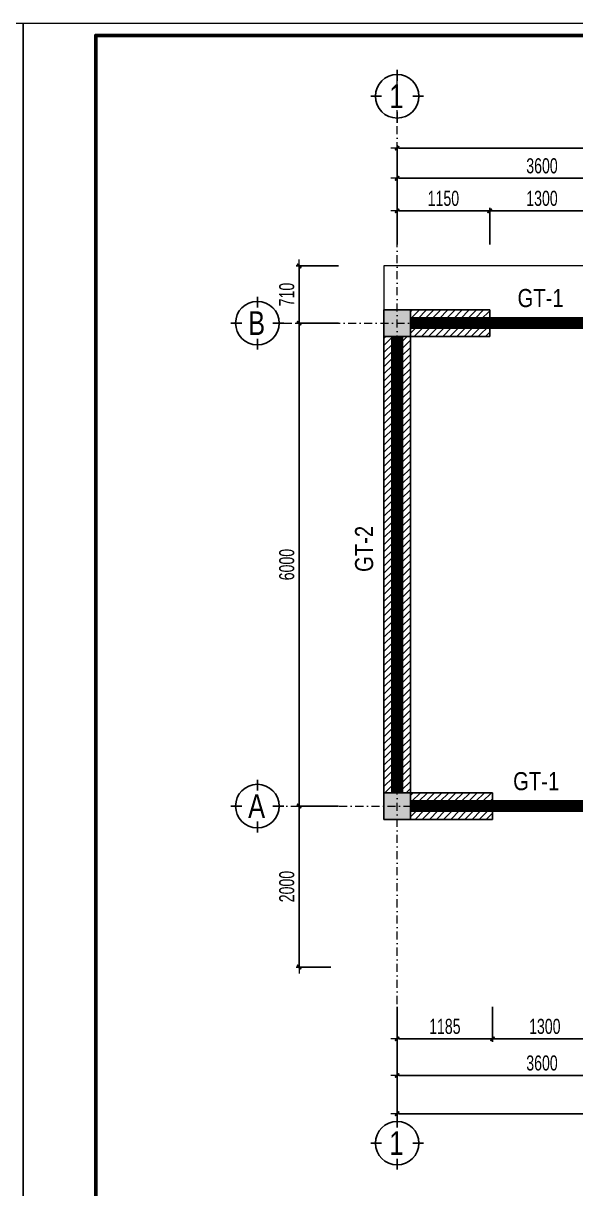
# Model space of a CAD drawing. Header units: millimetres. Extents: x -178395 to 493851, y -561170 to -280028.
# Drawn here: x 271251 to 278115, y -465143 to -450665 of the extents above; entities that cross this region are included whole.
import ezdxf
from ezdxf.enums import TextEntityAlignment as Align

# ---------------------------------------------------------------- set-up
doc = ezdxf.new("R2010")
doc.units = ezdxf.units.MM
doc.header["$MEASUREMENT"] = 0
doc.header["$PDMODE"] = 32
doc.linetypes.add('DASHDOT', pattern=[1, 0.5, -0.25, 0, -0.25])
doc.layers.get('Defpoints').update_dxf_attribs({"color": 1})
for name, color, linetype, lineweight in [('Dim', 252, 'Continuous', 13), ('hatch1', 136, 'Continuous', 9), ('Khungten_LCDI', 7, 'Continuous', 5), ('LC Dim', 8, 'Continuous', 18), ('LC Hatch', 252, 'Continuous', 9), ('LC ISO', 153, 'Continuous', 13), ('LC Net dam 1', 30, 'Continuous', 30), ('LC Net thay', 63, 'Continuous', 25), ('LC Net truc', 79, 'DASHDOT', 13), ('LC Text1', 3, 'Continuous', 20), ('LC Text2', 7, 'Continuous', 25), ('thay1', 63, 'Continuous', 18)]:
    doc.layers.add(name, color=color, linetype=linetype, lineweight=lineweight)
doc.layers.add('KCS_LANH_TO', color=3, linetype='Continuous')
doc.styles.add('EG 1', font='VHAVANB.TTF')
doc.styles.add('HOATBIF', font='hoatbif.shx', dxfattribs={"width": 0.7})
doc.styles.add('Khungten', font='VHAVAN.TTF', dxfattribs={"width": 0.9, "height": 5000})
doc.styles.add('LC 1', font='VHAVANB.TTF')
doc.styles.add('T2', font='VHARIAL.TTF', dxfattribs={"width": 0.8})
doc.styles.add('Tahoma', font='tahoma_0.ttf')
doc.styles.add('Title', font='VHBLACK.TTF', dxfattribs={"width": 0.8})
doc.dimstyles.new('1-110', dxfattribs={"dimscale": 110, "dimtxt": 2.5, "dimasz": 0.35, "dimexe": 0.5, "dimexo": 1, "dimgap": 0.8, "dimtad": 1, "dimdec": 0, "dimzin": 0, "dimdsep": 46, "dimtxsty": 'HOATBIF', "dimblk1": 'DOT', "dimblk2": 'DOT', "dimsah": 1, "dimcen": -1, "dimdle": 1, "dimclrd": 256, "dimclre": 256, "dimclrt": 4, "dimadec": 3, "dimazin": 2, "dimtfac": 0.333333, "dimtdec": 0, "dimtix": 1, "dimtmove": 2, "dimatfit": 3, "dimldrblk": 'DOT', "dimfxl": 1, "dimtvp": 0.833333, "dimtolj": 1, "dimtzin": 0, "dimarcsym": 0})

# ---------------------------------------------------------------- blocks, each defined once
blk = doc.blocks.new('lcdi fix')
at = {"layer": 'Defpoints', "lineweight": 0}
blk.add_lwpolyline([(-1200, -14850), (-1200, 14850), (40800, 14850), (40800, -14850)], close=True, dxfattribs=at)
at = {"layer": 'Khungten_LCDI', "color": 5, "lineweight": 60}
blk.add_lwpolyline([(0, -14650), (0, 14650), (40600, 14650), (40600, -14650)], close=True, dxfattribs=at)
at = {"color": 7, "style": 'Khungten', "width": 0.8}
for tag, p in [('REVISION', (39499, -10746)), ('NGAYHT', (39546, -11609))]:
    blk.add_attdef(tag, text='', height=200, dxfattribs=at).set_placement(p, align=Align.CENTER)
at = {"layer": 'LC Text1', "color": 3, "style": 'LC 1', "width": 1.834006}
for tag, p, p2 in [('TENBANVE1', (36913, -8886), (40339, -8886)), ('TENBANVE2', (36913, -9562), (40339, -9562))]:
    blk.add_attdef(tag, text='', height=250, dxfattribs=at).set_placement(p, p2, align=Align.FIT)
at = {"layer": 'LC Text1', "style": 'Title', "width": 0.7}
blk.add_attdef('SOBANVE', text='', height=250, dxfattribs=at).set_placement((39562, -13896), align=Align.CENTER)
blk = doc.blocks.new('DOT')
at = {"layer": 'LC Dim'}
blk.add_line((-3, 0), (3, 0), dxfattribs=at)
at = {"layer": 'LC Dim', "color": 4}
blk.add_line((-1, -1), (1, 1), dxfattribs=at)
blk.add_lwpolyline([(0.5, 1), (-1, -0.5), (-0.5, -1), (1, 0.5)], close=True, dxfattribs=at)
blk = doc.blocks.new('*D695')
at = {"layer": 'Defpoints', "color": 0, "transparency": 16777216}
for p in [(277046, -452995), (275896, -453489), (277046, -453489)]:
    blk.add_point(p, dxfattribs=at)
at = {"layer": 'Dim', "lineweight": -2, "transparency": 16777216}
for p, q in [((275896, -453414), (275896, -452957)), ((275922, -452995), (277020, -452995)), ((277046, -453414), (277046, -452957))]:
    blk.add_line(p, q, dxfattribs=at)
at = {"layer": 'Dim', "lineweight": -2, "transparency": 16777216, "xscale": 26.25, "yscale": 26.25, "zscale": 26.25, "rotation": 180}
blk.add_blockref('DOT', (275896, -452995), dxfattribs=at)
at = {"layer": 'Dim', "lineweight": -2, "transparency": 16777216, "xscale": 26.25, "yscale": 26.25, "zscale": 26.25}
blk.add_blockref('DOT', (277046, -452995), dxfattribs=at)
at = {"layer": 'Dim', "color": 4, "transparency": 16777216, "insert": (276471, -452841), "char_height": 187.5, "attachment_point": 5, "style": 'HOATBIF'}
blk.add_mtext('\\A1;1150', dxfattribs=at)
blk = doc.blocks.new('_Dot')
at = {"color": 0, "linetype": 'ByBlock', "lineweight": -2}
blk.add_line((-0.5, 0), (-1, 0), dxfattribs=at)
at = {"color": 0, "linetype": 'ByBlock', "const_width": 0.5}
blk.add_lwpolyline([(-0.25, 0, 1), (0.25, 0, 1)], format="xyb", close=True, dxfattribs=at)
blk = doc.blocks.new('*D696')
at = {"layer": 'Defpoints', "color": 0, "ltscale": 2, "transparency": 16777216}
for p in [(279496, -452591), (275896, -453489), (279496, -453489)]:
    blk.add_point(p, dxfattribs=at)
at = {"layer": 'Dim', "lineweight": -2, "ltscale": 2, "transparency": 16777216}
for p, q in [((275896, -453414), (275896, -452553)), ((279496, -453414), (279496, -452553)), ((275922, -452591), (279470, -452591))]:
    blk.add_line(p, q, dxfattribs=at)
at = {"layer": 'Dim', "lineweight": -2, "ltscale": 2, "transparency": 16777216, "xscale": 26.25, "yscale": 26.25, "zscale": 26.25, "rotation": 180}
blk.add_blockref('DOT', (275896, -452591), dxfattribs=at)
at = {"layer": 'Dim', "lineweight": -2, "ltscale": 2, "transparency": 16777216, "xscale": 26.25, "yscale": 26.25, "zscale": 26.25}
blk.add_blockref('DOT', (279496, -452591), dxfattribs=at)
at = {"layer": 'Dim', "color": 4, "ltscale": 2, "transparency": 16777216, "insert": (277696, -452437), "char_height": 187.5, "attachment_point": 5, "style": 'HOATBIF'}
blk.add_mtext('\\A1;3600', dxfattribs=at)
blk = doc.blocks.new('*D698')
at = {"layer": 'Defpoints', "color": 0, "ltscale": 2, "transparency": 16777216}
for p in [(283096, -452216), (275896, -453489), (283096, -453489)]:
    blk.add_point(p, dxfattribs=at)
at = {"layer": 'Dim', "lineweight": -2, "ltscale": 2, "transparency": 16777216}
for p, q in [((275896, -453414), (275896, -452178)), ((275922, -452216), (283070, -452216)), ((283096, -453414), (283096, -452178))]:
    blk.add_line(p, q, dxfattribs=at)
at = {"layer": 'Dim', "lineweight": -2, "ltscale": 2, "transparency": 16777216, "xscale": 26.25, "yscale": 26.25, "zscale": 26.25, "rotation": 180}
blk.add_blockref('DOT', (275896, -452216), dxfattribs=at)
at = {"layer": 'Dim', "lineweight": -2, "ltscale": 2, "transparency": 16777216, "xscale": 26.25, "yscale": 26.25, "zscale": 26.25}
blk.add_blockref('DOT', (283096, -452216), dxfattribs=at)
at = {"layer": 'Dim', "color": 4, "ltscale": 2, "transparency": 16777216, "insert": (279496, -452062), "char_height": 187.5, "attachment_point": 5, "style": 'HOATBIF'}
blk.add_mtext('\\A1;7200', dxfattribs=at)
blk = doc.blocks.new('KyHieu TrucDinhVi')
at = {"color": 7, "lineweight": 30}
for p, q in [((0, 2.36), (0, 4)), ((-2.36, 0), (-4, 0)), ((2.36, 0), (4, 0)), ((0, -2.36), (0, -4))]:
    blk.add_line(p, q, dxfattribs=at)
blk.add_circle((0, 0), 3.3, dxfattribs=at)
at = {"ltscale": 20, "style": 'Tahoma'}
blk.add_attdef('AA', text='', height=3, dxfattribs=at).set_placement((0, 0), align=Align.MIDDLE_CENTER)
blk = doc.blocks.new('*D699')
at = {"layer": 'Defpoints', "color": 0, "ltscale": 2, "transparency": 16777216}
for p in [(278346, -452995), (277046, -453489), (278346, -453489)]:
    blk.add_point(p, dxfattribs=at)
at = {"layer": 'Dim', "lineweight": -2, "ltscale": 2, "transparency": 16777216}
for p, q in [((277046, -453414), (277046, -452957)), ((277072, -452995), (278320, -452995)), ((278346, -453414), (278346, -452957))]:
    blk.add_line(p, q, dxfattribs=at)
at = {"layer": 'Dim', "lineweight": -2, "ltscale": 2, "transparency": 16777216, "xscale": 26.25, "yscale": 26.25, "zscale": 26.25, "rotation": 180}
blk.add_blockref('DOT', (277046, -452995), dxfattribs=at)
at = {"layer": 'Dim', "lineweight": -2, "ltscale": 2, "transparency": 16777216, "xscale": 26.25, "yscale": 26.25, "zscale": 26.25}
blk.add_blockref('DOT', (278346, -452995), dxfattribs=at)
at = {"layer": 'Dim', "color": 4, "ltscale": 2, "transparency": 16777216, "insert": (277696, -452841), "char_height": 187.5, "attachment_point": 5, "style": 'HOATBIF'}
blk.add_mtext('\\A1;1300', dxfattribs=at)
blk = doc.blocks.new('*D704')
at = {"layer": 'Defpoints', "color": 0, "ltscale": 2, "transparency": 16777216}
for p in [(275243, -453680), (274679, -454390), (275243, -454390)]:
    blk.add_point(p, dxfattribs=at)
at = {"layer": 'Dim', "lineweight": -2, "ltscale": 2, "transparency": 16777216}
for p, q in [((275168, -453680), (274641, -453680)), ((274679, -453706), (274679, -454364)), ((275168, -454390), (274641, -454390))]:
    blk.add_line(p, q, dxfattribs=at)
at = {"layer": 'Dim', "lineweight": -2, "ltscale": 2, "transparency": 16777216, "xscale": 26.25, "yscale": 26.25, "zscale": 26.25}
for p, rotation in [((274679, -453680), 90), ((274679, -454390), 270)]:
    blk.add_blockref('DOT', p, dxfattribs=dict(at, rotation=rotation))
at = {"layer": 'Dim', "color": 4, "ltscale": 2, "transparency": 16777216, "insert": (274525, -454035), "char_height": 187.5, "attachment_point": 5, "rotation": 90, "style": 'HOATBIF'}
blk.add_mtext('\\A1;710', dxfattribs=at)
blk = doc.blocks.new('*D705')
at = {"layer": 'Defpoints', "color": 0, "ltscale": 2, "transparency": 16777216}
for p in [(275147, -460390), (274679, -462390), (275147, -462390)]:
    blk.add_point(p, dxfattribs=at)
at = {"layer": 'Dim', "lineweight": -2, "ltscale": 2, "transparency": 16777216}
for p, q in [((275072, -460390), (274641, -460390)), ((274679, -460416), (274679, -462364)), ((275072, -462390), (274641, -462390))]:
    blk.add_line(p, q, dxfattribs=at)
at = {"layer": 'Dim', "lineweight": -2, "ltscale": 2, "transparency": 16777216, "xscale": 26.25, "yscale": 26.25, "zscale": 26.25}
for p, rotation in [((274679, -460390), 90), ((274679, -462390), 270)]:
    blk.add_blockref('DOT', p, dxfattribs=dict(at, rotation=rotation))
at = {"layer": 'Dim', "color": 4, "ltscale": 2, "transparency": 16777216, "insert": (274525, -461390), "char_height": 187.5, "attachment_point": 5, "rotation": 90, "style": 'HOATBIF'}
blk.add_mtext('\\A1;2000', dxfattribs=at)
blk = doc.blocks.new('*D706')
at = {"layer": 'Defpoints', "color": 0, "ltscale": 2, "transparency": 16777216}
for p in [(274679, -454390), (275243, -454390), (275243, -460390)]:
    blk.add_point(p, dxfattribs=at)
at = {"layer": 'Dim', "lineweight": -2, "ltscale": 2, "transparency": 16777216}
for p, q in [((275168, -454390), (274641, -454390)), ((274679, -460364), (274679, -454416)), ((275168, -460390), (274641, -460390))]:
    blk.add_line(p, q, dxfattribs=at)
at = {"layer": 'Dim', "lineweight": -2, "ltscale": 2, "transparency": 16777216, "xscale": 26.25, "yscale": 26.25, "zscale": 26.25}
for p, rotation in [((274679, -454390), 90), ((274679, -460390), 270)]:
    blk.add_blockref('DOT', p, dxfattribs=dict(at, rotation=rotation))
at = {"layer": 'Dim', "color": 4, "ltscale": 2, "transparency": 16777216, "insert": (274525, -457390), "char_height": 187.5, "attachment_point": 5, "rotation": 90, "style": 'HOATBIF'}
blk.add_mtext('\\A1;6000', dxfattribs=at)
blk = doc.blocks.new('*D711')
at = {"layer": 'Defpoints', "color": 0, "ltscale": 2, "transparency": 16777216}
for p in [(275896, -462809), (279496, -462809), (279496, -463737)]:
    blk.add_point(p, dxfattribs=at)
at = {"layer": 'Dim', "lineweight": -2, "ltscale": 2, "transparency": 16777216}
for p, q in [((275896, -462884), (275896, -463774)), ((279496, -462884), (279496, -463774)), ((275922, -463737), (279470, -463737))]:
    blk.add_line(p, q, dxfattribs=at)
at = {"layer": 'Dim', "lineweight": -2, "ltscale": 2, "transparency": 16777216, "xscale": 26.25, "yscale": 26.25, "zscale": 26.25, "rotation": 180}
blk.add_blockref('DOT', (275896, -463737), dxfattribs=at)
at = {"layer": 'Dim', "lineweight": -2, "ltscale": 2, "transparency": 16777216, "xscale": 26.25, "yscale": 26.25, "zscale": 26.25}
blk.add_blockref('DOT', (279496, -463737), dxfattribs=at)
at = {"layer": 'Dim', "color": 4, "ltscale": 2, "transparency": 16777216, "insert": (277696, -463583), "char_height": 187.5, "attachment_point": 5, "style": 'HOATBIF'}
blk.add_mtext('\\A1;3600', dxfattribs=at)
blk = doc.blocks.new('*D713')
at = {"layer": 'Defpoints', "color": 0, "ltscale": 2, "transparency": 16777216}
for p in [(275896, -462809), (283096, -462809), (283096, -464212)]:
    blk.add_point(p, dxfattribs=at)
at = {"layer": 'Dim', "lineweight": -2, "ltscale": 2, "transparency": 16777216}
for p, q in [((275896, -462884), (275896, -464250)), ((283096, -462884), (283096, -464250)), ((275922, -464212), (283070, -464212))]:
    blk.add_line(p, q, dxfattribs=at)
at = {"layer": 'Dim', "lineweight": -2, "ltscale": 2, "transparency": 16777216, "xscale": 26.25, "yscale": 26.25, "zscale": 26.25, "rotation": 180}
blk.add_blockref('DOT', (275896, -464212), dxfattribs=at)
at = {"layer": 'Dim', "lineweight": -2, "ltscale": 2, "transparency": 16777216, "xscale": 26.25, "yscale": 26.25, "zscale": 26.25}
blk.add_blockref('DOT', (283096, -464212), dxfattribs=at)
at = {"layer": 'Dim', "color": 4, "ltscale": 2, "transparency": 16777216, "insert": (279496, -464059), "char_height": 187.5, "attachment_point": 5, "style": 'HOATBIF'}
blk.add_mtext('\\A1;7200', dxfattribs=at)
blk = doc.blocks.new('*D715')
at = {"layer": 'Defpoints', "color": 0, "ltscale": 2, "transparency": 16777216}
for p in [(277081, -462809), (278381, -462809), (277081, -463282)]:
    blk.add_point(p, dxfattribs=at)
at = {"layer": 'Dim', "lineweight": -2, "ltscale": 2, "transparency": 16777216}
for p, q in [((277081, -462884), (277081, -463319)), ((278381, -462884), (278381, -463319)), ((278355, -463282), (277107, -463282))]:
    blk.add_line(p, q, dxfattribs=at)
at = {"layer": 'Dim', "lineweight": -2, "ltscale": 2, "transparency": 16777216, "xscale": 26.25, "yscale": 26.25, "zscale": 26.25, "rotation": 180}
blk.add_blockref('DOT', (277081, -463282), dxfattribs=at)
at = {"layer": 'Dim', "lineweight": -2, "ltscale": 2, "transparency": 16777216, "xscale": 26.25, "yscale": 26.25, "zscale": 26.25}
blk.add_blockref('DOT', (278381, -463282), dxfattribs=at)
at = {"layer": 'Dim', "color": 4, "ltscale": 2, "transparency": 16777216, "insert": (277731, -463128), "char_height": 187.5, "attachment_point": 5, "style": 'HOATBIF'}
blk.add_mtext('\\A1;1300', dxfattribs=at)
blk = doc.blocks.new('*D716')
at = {"layer": 'Defpoints', "color": 0, "ltscale": 2, "transparency": 16777216}
for p in [(275896, -462809), (277081, -462809), (275896, -463282)]:
    blk.add_point(p, dxfattribs=at)
at = {"layer": 'Dim', "lineweight": -2, "ltscale": 2, "transparency": 16777216}
for p, q in [((275896, -462884), (275896, -463319)), ((277081, -462884), (277081, -463319)), ((277055, -463282), (275922, -463282))]:
    blk.add_line(p, q, dxfattribs=at)
at = {"layer": 'Dim', "lineweight": -2, "ltscale": 2, "transparency": 16777216, "xscale": 26.25, "yscale": 26.25, "zscale": 26.25, "rotation": 180}
blk.add_blockref('DOT', (275896, -463282), dxfattribs=at)
at = {"layer": 'Dim', "lineweight": -2, "ltscale": 2, "transparency": 16777216, "xscale": 26.25, "yscale": 26.25, "zscale": 26.25}
blk.add_blockref('DOT', (277081, -463282), dxfattribs=at)
at = {"layer": 'Dim', "color": 4, "ltscale": 2, "transparency": 16777216, "insert": (276489, -463128), "char_height": 187.5, "attachment_point": 5, "style": 'HOATBIF'}
blk.add_mtext('\\A1;1185', dxfattribs=at)

msp = doc.modelspace()

# ---------------------------------------------------------------- hatches: boundary and pattern name
at = {"layer": 'hatch1', "ltscale": 2}
h = msp.add_hatch(dxfattribs=at)
h.set_pattern_fill('ANSI31', color=256, scale=500)
h.set_pattern_definition([(45, (-379283.14, 314165.55), (-44.194174, 44.194174), [])])
h.paths.add_polyline_path([(280646.2, -454225.1), (278346.2, -454225.1), (278346.2, -454555.1), (280646.2, -454555.1)])
h.paths.add_polyline_path([(279386.2, -454445.1), (278456.2, -454445.1), (278456.2, -454335.1), (279386.2, -454335.1), (279606.2, -454335.1), (280536.2, -454335.1), (280536.2, -454445.1), (279606.2, -454445.1)], flags=16)
h.paths.add_polyline_path([(282931.2, -454445.1), (282056.2, -454445.1), (282056.2, -454335.1), (282931.2, -454335.1), (282931.2, -454225.1), (281946.2, -454225.1), (281946.2, -454555.1), (282931.2, -454555.1)])
h.paths.add_polyline_path([(283041.2, -454555.1), (282931.2, -454555.1), (282931.2, -460225.1), (283041.2, -460225.1)])
h.paths.add_polyline_path([(283261.2, -454555.1), (283151.2, -454555.1), (283151.2, -460225.1), (283261.2, -460225.1)])
h.paths.add_polyline_path([(282931.2, -460225.1), (282161.2, -460225.1), (282161.2, -460555.1), (282931.2, -460555.1), (282931.2, -460445.1), (282271.2, -460445.1), (282271.2, -460335.1), (282931.2, -460335.1)])
h.paths.add_polyline_path([(280361.2, -460225.1), (278381.2, -460225.1), (278381.2, -460555.1), (280361.2, -460555.1)])
h.paths.add_polyline_path([(279606.2, -460335.1), (280251.2, -460335.1), (280251.2, -460445.1), (279606.2, -460445.1), (279386.2, -460445.1), (278491.2, -460445.1), (278491.2, -460335.1), (279386.2, -460335.1)], flags=16)
h.paths.add_polyline_path([(277081.2, -460225.1), (276061.2, -460225.1), (276061.2, -460335.1), (276971.2, -460335.1), (276971.2, -460445.1), (276061.2, -460445.1), (276061.2, -460555.1), (277081.2, -460555.1)])
h.paths.add_polyline_path([(275841.2, -454555.1), (275731.2, -454555.1), (275731.2, -460225.1), (275841.2, -460225.1)])
h.paths.add_polyline_path([(276061.2, -454555.1), (275951.2, -454555.1), (275951.2, -460225.1), (276061.2, -460225.1)])
h.paths.add_polyline_path([(277046.2, -454225.1), (276061.2, -454225.1), (276061.2, -454335.1), (276936.2, -454335.1), (276936.2, -454445.1), (276061.2, -454445.1), (276061.2, -454555.1), (277046.2, -454555.1)])
at = {"layer": 'LC Hatch', "ltscale": 250}
h = msp.add_hatch(dxfattribs=at)
h.set_pattern_fill('BTCT', color=256, scale=40)
h.set_pattern_definition([(50, (1e-10, 0), (286.90407, -25.10085), [30, -330]), (355, (1e-10, 0), (-55.50053, 300.87685), [24, -264]), (100.4514, (23.9, -2.1), (231.40375, 275.77582), [25.49608, -280.45684]), (46.1842, (1e-10, 80), (426.89642, -66.2076), [45, -495]), (96.6356, (35.57, 74.5), (373.86508, 389.64715), [38.2441, -420.6852]), (351.1842, (1e-10, 80), (373.86478, 389.64744), [36, -396]), (21, (40, 60), (238.76282, -161.04756), [30, -330]), (326, (40, 60), (97.32613, 290.06002), [24, -264]), (71.4514, (59.9, 46.58), (336.08905, 129.0122), [25.49608, -280.45684]), (37.5, (1e-10, 0), (4.863942, 133.157542), [0, -260.8, 0, -268, 0, -265]), (7.5, (1e-10, 0), (105.227815, 157.764685), [0, -152.8, 0, -254.8, 0, -101]), (327.5, (-89.2, 0), (213.528974, -9.021949), [0, -100, 0, -312, 0, -414]), (317.5, (-129.2, 0), (233.27447, 40.04199), [0, -130, 0, -207.2, 0, -294]), (45, (1e-10, 0), (-106.066017, 106.066017), []), (45, (70.71, 0), (-106.066017, 106.066017), [])])
h.paths.add_polyline_path([(276061.2, -454225.1), (275731.2, -454225.1), (275731.2, -454555.1), (276061.2, -454555.1)])
h.paths.add_polyline_path([(279606.2, -454225.1), (279386.2, -454225.1), (279386.2, -454555.1), (279606.2, -454555.1)])
h.paths.add_polyline_path([(283261.2, -454225.1), (282931.2, -454225.1), (282931.2, -454555.1), (283261.2, -454555.1)])
h.paths.add_polyline_path([(283261.2, -460225.1), (282931.2, -460225.1), (282931.2, -460555.1), (283261.2, -460555.1)])
h.paths.add_polyline_path([(279605.2, -460225.1), (279385.2, -460225.1), (279386.2, -460555.1), (279606.2, -460555.1)])
h.paths.add_polyline_path([(276061.2, -460225.1), (275731.2, -460225.1), (275731.2, -460555.1), (276061.2, -460555.1)])

# ---------------------------------------------------------------- linework, layer by layer
at = {"layer": 'KCS_LANH_TO', "color": 2, "const_width": 150}
for points in [[(276061.2, -454390.1), (279386.2, -454390.1)], [(275896.2, -454555.1), (275896.2, -460225.1)], [(276061.2, -460390.1), (279386.2, -460390.1)]]:
    msp.add_lwpolyline(points, dxfattribs=at)
at = {"layer": 'LC Net dam 1', "ltscale": 500}
for p, q in [((275731.2, -460555.1), (275731.2, -454225.1)), ((275731.2, -454225.1), (277046.2, -454225.1)), ((276061.2, -460555.1), (276061.2, -454225.1)), ((276061.2, -454445.1), (276936.2, -454445.1)), ((275731.2, -454555.1), (277046.2, -454555.1)), ((275841.2, -460225.1), (275841.2, -454555.1)), ((275951.2, -460225.1), (275951.2, -454555.1)), ((275731.2, -460225.1), (277081.2, -460225.1)), ((276061.2, -460335.1), (276971.2, -460335.1)), ((276061.2, -460445.1), (276971.2, -460445.1)), ((275731.2, -460555.1), (277081.2, -460555.1))]:
    msp.add_line(p, q, dxfattribs=at)
at = {"layer": 'LC Net dam 1', "ltscale": 2}
for p, q in [((277046.2, -454555.1), (277046.2, -454225.1)), ((276061.2, -454335.1), (276936.2, -454335.1)), ((276936.2, -454445.1), (276936.2, -454335.1)), ((277081.2, -460225.1), (277081.2, -460555.1)), ((276971.2, -460335.1), (276971.2, -460445.1))]:
    msp.add_line(p, q, dxfattribs=at)
at = {"layer": 'LC Net dam 1', "ltscale": 500}
msp.add_lwpolyline([(275731.2, -460225.1), (276061.2, -460225.1), (276061.2, -460555.1), (275731.2, -460555.1)], close=True, dxfattribs=at)
at = {"layer": 'LC Net truc', "ltscale": 200}
for p, q in [((275896.2, -464249.8), (275896.2, -451254.2)), ((274487, -454390.1), (283823, -454390.1)), ((274375.8, -460390.1), (284717.3, -460390.1))]:
    msp.add_line(p, q, dxfattribs=at)
at = {"layer": 'thay1', "ltscale": 2}
msp.add_lwpolyline([(283261.2, -454225.1), (283261.2, -453680.1), (275731.2, -453680.1), (275731.2, -454225.1)], dxfattribs=at)

# ---------------------------------------------------------------- block references
at = {"layer": 'LC ISO'}
ref = msp.add_blockref('KyHieu TrucDinhVi', (275896.2, -451571.9), dxfattribs=dict(at, xscale=82, yscale=82, zscale=82))
ref.add_attrib('AA', '1', dxfattribs={"layer": '0', "ltscale": 20, "height": 295.2, "style": 'EG 1', "width": 0.8}).set_placement((275887.3, -451571.9), align=Align.MIDDLE_CENTER)
ref = msp.add_blockref('KyHieu TrucDinhVi', (274159, -454390.1), dxfattribs=dict(at, xscale=82, yscale=82, zscale=82))
ref.add_attrib('AA', 'b', dxfattribs={"layer": '0', "ltscale": 20, "height": 295.2, "style": 'EG 1', "width": 0.8}).set_placement((274150.1, -454390.1), align=Align.MIDDLE_CENTER)
ref = msp.add_blockref('KyHieu TrucDinhVi', (274159, -460390.1), dxfattribs=dict(at, xscale=82, yscale=82, zscale=82))
ref.add_attrib('AA', 'a', dxfattribs={"layer": '0', "ltscale": 20, "height": 295.2, "style": 'EG 1', "width": 0.8}).set_placement((274150.1, -460390.1), align=Align.MIDDLE_CENTER)
ref = msp.add_blockref('KyHieu TrucDinhVi', (275896.2, -464577.8), dxfattribs=dict(at, xscale=82, yscale=82, zscale=82))
ref.add_attrib('AA', '1', dxfattribs={"layer": '0', "ltscale": 20, "height": 295.2, "style": 'EG 1', "width": 0.8}).set_placement((275887.3, -464577.8), align=Align.MIDDLE_CENTER)
at = {"layer": 'LC Net thay'}
for p, xscale, yscale, zscale in [((238611, -462545.4), 0.8, 0.8, 0.8), ((272151, -461802.9), 0.75, 0.75, 0.75)]:
    msp.add_blockref('lcdi fix', p, dxfattribs=dict(at, xscale=xscale, yscale=yscale, zscale=zscale))

# ---------------------------------------------------------------- texts
at = {"layer": 'LC Text2', "style": 'T2', "width": 0.8}
for p in [(277392.2, -454191), (277337.3, -460193)]:
    msp.add_text('gt-1', height=225, dxfattribs=at).set_placement(p)
msp.add_text('gt-2', height=225, rotation=90, dxfattribs=at).set_placement((275597.8, -457481.4))

# ---------------------------------------------------------------- dimensions: what is measured, and where the dimension line sits
at = {"layer": 'Dim', "ltscale": 2}
for base, p1, p2, picture, middle in [((283096.2, -452216), (275896.2, -453488.9), (283096.2, -453488.9), '*D698', (279496.2, -452062.2)), ((279496.2, -452590.6), (275896.2, -453488.9), (279496.2, -453488.9), '*D696', (277696.2, -452436.8)), ((278346.2, -452994.8), (277046.2, -453488.9), (278346.2, -453488.9), '*D699', (277696.2, -452841)), ((279496.2, -463736.7), (275896.2, -462809.4), (279496.2, -462809.4), '*D711', (277696.2, -463583)), ((283096.2, -464212.3), (275896.2, -462809.4), (283096.2, -462809.4), '*D713', (279496.2, -464058.5)), ((275896.2, -463281.6), (277081.2, -462809.4), (275896.2, -462809.4), '*D716', (276488.7, -463127.8)), ((277081.2, -463281.6), (278381.2, -462809.4), (277081.2, -462809.4), '*D715', (277731.2, -463127.8))]:
    dim = msp.add_linear_dim(base=base, p1=p1, p2=p2, dimstyle='1-110', override={"dimscale": 75}, dxfattribs=at)
    dim.commit()
    dim.dimension.update_dxf_attribs({"geometry": picture, "text_midpoint": middle})
at = {"layer": 'Dim'}
dim = msp.add_linear_dim(base=(277046.2, -452994.8), p1=(275896.2, -453488.9), p2=(277046.2, -453488.9), dimstyle='1-110', override={"dimscale": 75}, dxfattribs=at)
dim.commit()
dim.dimension.update_dxf_attribs({"geometry": '*D695', "text_midpoint": (276471.2, -452841)})
at = {"layer": 'Dim', "ltscale": 2}
for base, p1, p2, picture, middle in [((274678.9, -454390.1), (275242.6, -453680.1), (275242.6, -454390.1), '*D704', (274525.1, -454035.1)), ((274678.9, -454390.1), (275242.6, -460390.1), (275242.6, -454390.1), '*D706', (274525.1, -457390.1)), ((274678.9, -462390.1), (275146.8, -460390.1), (275146.8, -462390.1), '*D705', (274525.1, -461390.1))]:
    dim = msp.add_linear_dim(base=base, p1=p1, p2=p2, angle=90, dimstyle='1-110', override={"dimscale": 75}, dxfattribs=at)
    dim.commit()
    dim.dimension.update_dxf_attribs({"geometry": picture, "text_midpoint": middle})

doc.saveas('drawing.dxf')
